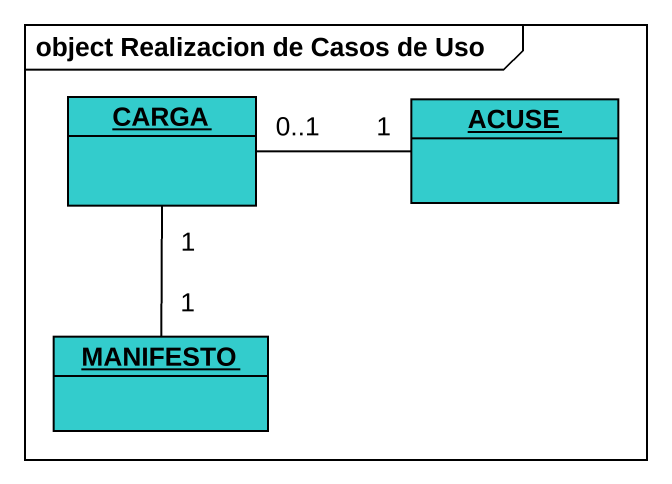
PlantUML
@startuml
mainframe object Realizacion de Casos de Uso
hide circle
hide empty members
object CARGA #33CCCC
object ACUSE #33CCCC
object MANIFESTO #33CCCC
CARGA "0..1" -right- "1" ACUSE
CARGA "1" -- "1" MANIFESTO
@enduml
